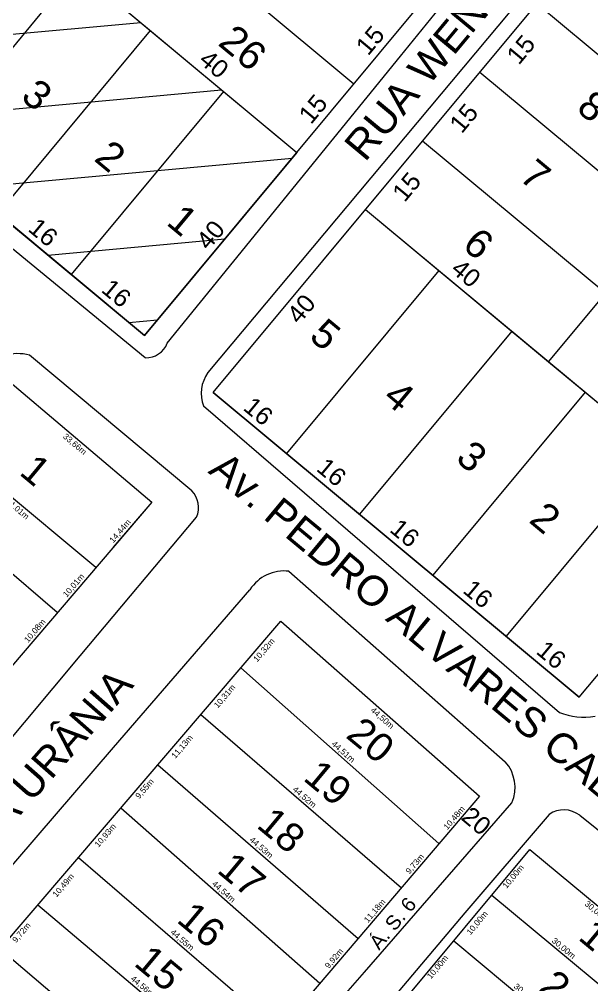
# Model space of a CAD drawing. Header units: metres. Extents: x 3808 to 8215, y 2374 to 6187.
# Drawn here: x 6035.3 to 6131.4, y 5188.6 to 5350.8 of the extents above; entities that cross this region are included whole.
import ezdxf
from ezdxf.enums import TextEntityAlignment as Align

# ---------------------------------------------------------------- set-up
doc = ezdxf.new("R2010")
doc.units = ezdxf.units.M
doc.layers.add('0 - DIVISÃO DOS TERRENOS', color=7, linetype='Continuous', lineweight=5)
doc.layers.add('REGIAO_POLILINHAS', color=7, linetype='Continuous', lineweight=0)
for name, color, linetype in [('0 - MEIO FIO 2', 251, 'Continuous'), ('COTAS', 7, 'Continuous'), ('vista', 7, 'Continuous')]:
    doc.layers.add(name, color=color, linetype=linetype)
doc.styles.add('Arial', font='arial.ttf')
doc.styles.add('pedro', font='arial.ttf', dxfattribs={"height": 3})
doc.dimstyles.new('Copy(2) of ISO-25', dxfattribs={"dimtxt": 1, "dimasz": 2.5, "dimexe": 1.25, "dimexo": 0.625, "dimgap": 0.2, "dimtad": 1, "dimtoh": 1, "dimlfac": 1, "dimzin": 1, "dimtxsty": 'Arial', "dimblk": 'NONE', "dimcen": 0, "dimse1": 1, "dimse2": 1, "dimsd1": 1, "dimsd2": 1, "dimclrt": 256, "dimaunit": 1, "dimadec": 3, "dimazin": 0, "dimtfac": 1, "dimtmove": 0, "dimatfit": 3, "dimldrblk": 'NONE', "dimfxl": 1, "dimtolj": 1, "dimtzin": 0, "dimarcsym": 0})

# ---------------------------------------------------------------- blocks, each defined once
blk = doc.blocks.new('*D9087')
at = {"layer": 'Defpoints', "color": 0, "transparency": 16777216}
for p in [(6038.37, 5201.97), (6039.75, 5200.79), (6032.05, 5194.59)]:
    blk.add_point(p, dxfattribs=at)
at = {"layer": 'REGIAO_POLILINHAS', "lineweight": 5, "transparency": 16777216, "insert": (6035.67, 5197.26), "char_height": 1, "attachment_point": 5, "rotation": 49.4563, "style": 'Arial'}
blk.add_mtext('\\A1;9,72m', dxfattribs=at)
blk = doc.blocks.new('_None')
blk = doc.blocks.new('*D9088')
at = {"layer": 'Defpoints', "color": 0, "transparency": 16777216}
for p in [(6032.05, 5194.59), (6065.94, 5165.64), (6065.94, 5165.64)]:
    blk.add_point(p, dxfattribs=at)
at = {"layer": 'REGIAO_POLILINHAS', "lineweight": 5, "transparency": 16777216, "insert": (6049.51, 5180.72), "char_height": 1, "attachment_point": 5, "rotation": 319.4973, "style": 'Arial'}
blk.add_mtext('\\A1;44,57m', dxfattribs=at)
blk = doc.blocks.new('*D9089')
at = {"layer": 'Defpoints', "color": 0, "transparency": 16777216}
for p in [(6038.37, 5201.97), (6072.42, 5173.24), (6072.42, 5173.24)]:
    blk.add_point(p, dxfattribs=at)
at = {"layer": 'REGIAO_POLILINHAS', "lineweight": 5, "transparency": 16777216, "insert": (6055.91, 5188.22), "char_height": 1, "attachment_point": 5, "rotation": 319.8422, "style": 'Arial'}
blk.add_mtext('\\A1;44,56m', dxfattribs=at)
blk = doc.blocks.new('*D9090')
at = {"layer": 'Defpoints', "color": 0, "transparency": 16777216}
for p in [(6045.19, 5209.95), (6038.37, 5201.97), (6039.89, 5200.67)]:
    blk.add_point(p, dxfattribs=at)
at = {"layer": 'REGIAO_POLILINHAS', "lineweight": 5, "transparency": 16777216, "insert": (6042.71, 5205.2), "char_height": 1, "attachment_point": 5, "rotation": 49.4563, "style": 'Arial'}
blk.add_mtext('\\A1;10,49m', dxfattribs=at)
blk = doc.blocks.new('*D9092')
at = {"layer": 'Defpoints', "color": 0, "transparency": 16777216}
for p in [(6045.19, 5209.95), (6078.93, 5180.86), (6078.93, 5180.86)]:
    blk.add_point(p, dxfattribs=at)
at = {"layer": 'REGIAO_POLILINHAS', "lineweight": 5, "transparency": 16777216, "insert": (6062.58, 5196.01), "char_height": 1, "attachment_point": 5, "rotation": 319.2423, "style": 'Arial'}
blk.add_mtext('\\A1;44,55m', dxfattribs=at)
blk = doc.blocks.new('*D9093')
at = {"layer": 'Defpoints', "color": 0, "transparency": 16777216}
for p in [(6052.3, 5218.25), (6045.19, 5209.95), (6046.64, 5208.71)]:
    blk.add_point(p, dxfattribs=at)
at = {"layer": 'REGIAO_POLILINHAS', "lineweight": 5, "transparency": 16777216, "insert": (6049.76, 5213.59), "char_height": 1, "attachment_point": 5, "rotation": 49.4563, "style": 'Arial'}
blk.add_mtext('\\A1;10,93m', dxfattribs=at)
blk = doc.blocks.new('*D9094')
at = {"layer": 'Defpoints', "color": 0, "transparency": 16777216}
for p in [(6052.3, 5218.25), (6085.71, 5188.8), (6085.71, 5188.8)]:
    blk.add_point(p, dxfattribs=at)
at = {"layer": 'REGIAO_POLILINHAS', "lineweight": 5, "transparency": 16777216, "insert": (6069.53, 5204.13), "char_height": 1, "attachment_point": 5, "rotation": 318.6074, "style": 'Arial'}
blk.add_mtext('\\A1;44,54m', dxfattribs=at)
blk = doc.blocks.new('*D9095')
at = {"layer": 'Defpoints', "color": 0, "transparency": 16777216}
for p in [(6085.71, 5188.8), (6078.93, 5180.86), (6078.93, 5180.86)]:
    blk.add_point(p, dxfattribs=at)
at = {"layer": 'REGIAO_POLILINHAS', "lineweight": 5, "transparency": 16777216, "insert": (6081.86, 5185.52), "char_height": 1, "attachment_point": 5, "rotation": 49.5125, "style": 'Arial'}
blk.add_mtext('\\A1;10,44m', dxfattribs=at)
blk = doc.blocks.new('*D9096')
at = {"layer": 'Defpoints', "color": 0, "transparency": 16777216}
for p in [(6058.5, 5225.51), (6052.3, 5218.25), (6053.68, 5217.07)]:
    blk.add_point(p, dxfattribs=at)
at = {"layer": 'REGIAO_POLILINHAS', "lineweight": 5, "transparency": 16777216, "insert": (6056.35, 5221.44), "char_height": 1, "attachment_point": 5, "rotation": 49.4563, "style": 'Arial'}
blk.add_mtext('\\A1;9,55m', dxfattribs=at)
blk = doc.blocks.new('*D9097')
at = {"layer": 'Defpoints', "color": 0, "transparency": 16777216}
for p in [(6092.15, 5196.34), (6085.71, 5188.8), (6085.71, 5188.8)]:
    blk.add_point(p, dxfattribs=at)
at = {"layer": 'REGIAO_POLILINHAS', "lineweight": 5, "transparency": 16777216, "insert": (6088.17, 5192.92), "char_height": 1, "attachment_point": 5, "rotation": 49.5125, "style": 'Arial'}
blk.add_mtext('\\A1;9,92m', dxfattribs=at)
blk = doc.blocks.new('*D9098')
at = {"layer": 'Defpoints', "color": 0, "transparency": 16777216}
for p in [(6058.5, 5225.51), (6092.15, 5196.34), (6092.15, 5196.34)]:
    blk.add_point(p, dxfattribs=at)
at = {"layer": 'REGIAO_POLILINHAS', "lineweight": 5, "transparency": 16777216, "insert": (6075.85, 5211.53), "char_height": 1, "attachment_point": 5, "rotation": 319.0797, "style": 'Arial'}
blk.add_mtext('\\A1;44,53m', dxfattribs=at)
blk = doc.blocks.new('*D9099')
at = {"layer": 'Defpoints', "color": 0, "transparency": 16777216}
for p in [(6065.74, 5233.97), (6099.41, 5204.85), (6099.41, 5204.85)]:
    blk.add_point(p, dxfattribs=at)
at = {"layer": 'REGIAO_POLILINHAS', "lineweight": 5, "transparency": 16777216, "insert": (6083.1, 5220.01), "char_height": 1, "attachment_point": 5, "rotation": 319.1508, "style": 'Arial'}
blk.add_mtext('\\A1;44,52m', dxfattribs=at)
blk = doc.blocks.new('*D9100')
at = {"layer": 'Defpoints', "color": 0, "transparency": 16777216}
for p in [(6072.44, 5241.8), (6105.73, 5212.25), (6105.73, 5212.25)]:
    blk.add_point(p, dxfattribs=at)
at = {"layer": 'REGIAO_POLILINHAS', "lineweight": 5, "transparency": 16777216, "insert": (6089.62, 5227.63), "char_height": 1, "attachment_point": 5, "rotation": 318.4078, "style": 'Arial'}
blk.add_mtext('\\A1;44,51m', dxfattribs=at)
blk = doc.blocks.new('*D9101')
at = {"layer": 'Defpoints', "color": 0, "transparency": 16777216}
for p in [(6079.15, 5249.65), (6112.54, 5220.23), (6111.34, 5218.87)]:
    blk.add_point(p, dxfattribs=at)
at = {"layer": 'REGIAO_POLILINHAS', "lineweight": 5, "transparency": 16777216, "insert": (6096.18, 5233.3), "char_height": 1, "attachment_point": 5, "rotation": 318.6135, "style": 'Arial'}
blk.add_mtext('\\A1;44,50m', dxfattribs=at)
blk = doc.blocks.new('*D9102')
at = {"layer": 'Defpoints', "color": 0, "transparency": 16777216}
for p in [(6099.41, 5204.85), (6099.41, 5204.85), (6092.15, 5196.34)]:
    blk.add_point(p, dxfattribs=at)
at = {"layer": 'REGIAO_POLILINHAS', "lineweight": 5, "transparency": 16777216, "insert": (6095, 5200.92), "char_height": 1, "attachment_point": 5, "rotation": 49.5125, "style": 'Arial'}
blk.add_mtext('\\A1;11,18m', dxfattribs=at)
blk = doc.blocks.new('*D9103')
at = {"layer": 'Defpoints', "color": 0, "transparency": 16777216}
for p in [(6105.73, 5212.25), (6105.73, 5212.25), (6099.41, 5204.85)]:
    blk.add_point(p, dxfattribs=at)
at = {"layer": 'REGIAO_POLILINHAS', "lineweight": 5, "transparency": 16777216, "insert": (6101.74, 5208.81), "char_height": 1, "attachment_point": 5, "rotation": 49.5125, "style": 'Arial'}
blk.add_mtext('\\A1;9,73m', dxfattribs=at)
blk = doc.blocks.new('*D9104')
at = {"layer": 'Defpoints', "color": 0, "transparency": 16777216}
for p in [(6112.54, 5220.23), (6112.54, 5220.23), (6105.73, 5212.25)]:
    blk.add_point(p, dxfattribs=at)
at = {"layer": 'REGIAO_POLILINHAS', "lineweight": 5, "transparency": 16777216, "insert": (6108.34, 5216.54), "char_height": 1, "attachment_point": 5, "rotation": 49.5125, "style": 'Arial'}
blk.add_mtext('\\A1;10,48m', dxfattribs=at)
blk = doc.blocks.new('*D9105')
at = {"layer": 'Defpoints', "color": 0, "transparency": 16777216}
for p in [(6079.15, 5249.65), (6072.44, 5241.8), (6073.89, 5240.56)]:
    blk.add_point(p, dxfattribs=at)
at = {"layer": 'REGIAO_POLILINHAS', "lineweight": 5, "transparency": 16777216, "insert": (6076.4, 5244.73), "char_height": 1, "attachment_point": 5, "rotation": 49.4563, "style": 'Arial'}
blk.add_mtext('\\A1;10,32m', dxfattribs=at)
blk = doc.blocks.new('*D9106')
at = {"layer": 'Defpoints', "color": 0, "transparency": 16777216}
for p in [(6072.44, 5241.8), (6065.74, 5233.97), (6067.21, 5232.71)]:
    blk.add_point(p, dxfattribs=at)
at = {"layer": 'REGIAO_POLILINHAS', "lineweight": 5, "transparency": 16777216, "insert": (6069.79, 5236.97), "char_height": 1, "attachment_point": 5, "rotation": 49.4563, "style": 'Arial'}
blk.add_mtext('\\A1;10,31m', dxfattribs=at)
blk = doc.blocks.new('*D9107')
at = {"layer": 'Defpoints', "color": 0, "transparency": 16777216}
for p in [(6065.74, 5233.97), (6058.5, 5225.51), (6060.03, 5224.2)]:
    blk.add_point(p, dxfattribs=at)
at = {"layer": 'REGIAO_POLILINHAS', "lineweight": 5, "transparency": 16777216, "insert": (6062.65, 5228.5), "char_height": 1, "attachment_point": 5, "rotation": 49.4563, "style": 'Arial'}
blk.add_mtext('\\A1;11,13m', dxfattribs=at)
blk = doc.blocks.new('*D9115')
at = {"layer": 'Defpoints', "color": 0, "transparency": 16777216}
for p in [(6041.61, 5251.07), (6041.61, 5251.07), (6035.06, 5243.41)]:
    blk.add_point(p, dxfattribs=at)
at = {"layer": 'REGIAO_POLILINHAS', "lineweight": 5, "transparency": 16777216, "insert": (6037.92, 5247.98), "char_height": 1, "attachment_point": 5, "rotation": 49.4487, "style": 'Arial'}
blk.add_mtext('\\A1;10,08m', dxfattribs=at)
blk = doc.blocks.new('*D9116')
at = {"layer": 'Defpoints', "color": 0, "transparency": 16777216}
for p in [(6048.12, 5258.68), (6048.12, 5258.68), (6041.61, 5251.07)]:
    blk.add_point(p, dxfattribs=at)
at = {"layer": 'REGIAO_POLILINHAS', "lineweight": 5, "transparency": 16777216, "insert": (6044.43, 5255.59), "char_height": 1, "attachment_point": 5, "rotation": 49.4487, "style": 'Arial'}
blk.add_mtext('\\A1;10,01m', dxfattribs=at)
blk = doc.blocks.new('*D9117')
at = {"layer": 'Defpoints', "color": 0, "transparency": 16777216}
for p in [(6057.51, 5269.64), (6057.51, 5269.64), (6048.12, 5258.68)]:
    blk.add_point(p, dxfattribs=at)
at = {"layer": 'REGIAO_POLILINHAS', "lineweight": 5, "transparency": 16777216, "insert": (6052.24, 5264.72), "char_height": 1, "attachment_point": 5, "rotation": 49.4487, "style": 'Arial'}
blk.add_mtext('\\A1;14,44m', dxfattribs=at)
blk = doc.blocks.new('*D9118')
at = {"layer": 'Defpoints', "color": 0, "transparency": 16777216}
for p in [(6031.8, 5291.37), (6056.35, 5268.27), (6057.51, 5269.64)]:
    blk.add_point(p, dxfattribs=at)
at = {"layer": 'REGIAO_POLILINHAS', "lineweight": 5, "transparency": 16777216, "insert": (6044.53, 5279.32), "char_height": 1, "attachment_point": 5, "rotation": 319.7888, "style": 'Arial'}
blk.add_mtext('\\A1;33,66m', dxfattribs=at)
blk = doc.blocks.new('*D9120')
at = {"layer": 'Defpoints', "color": 0, "transparency": 16777216}
for p in [(6021.94, 5280.39), (6048.12, 5258.68), (6047.01, 5257.34)]:
    blk.add_point(p, dxfattribs=at)
at = {"layer": 'REGIAO_POLILINHAS', "lineweight": 5, "transparency": 16777216, "insert": (6034.87, 5268.45), "char_height": 1, "attachment_point": 5, "rotation": 320.3219, "style": 'Arial'}
blk.add_mtext('\\A1;34,01m', dxfattribs=at)
blk = doc.blocks.new('*D9123')
at = {"layer": 'Defpoints', "color": 0, "transparency": 16777216}
for p in [(6015.69, 5273.43), (6041.61, 5251.07), (6040.53, 5249.82)]:
    blk.add_point(p, dxfattribs=at)
at = {"layer": 'REGIAO_POLILINHAS', "lineweight": 5, "transparency": 16777216, "insert": (6028.01, 5261.68), "char_height": 1, "attachment_point": 5, "rotation": 319.2174, "style": 'Arial'}
blk.add_mtext('\\A1;34,23m', dxfattribs=at)
blk = doc.blocks.new('*D9162')
at = {"layer": 'Defpoints', "color": 0, "transparency": 16777216}
for p in [(6108.2, 5195.91), (6131.26, 5176.72), (6131.26, 5176.72)]:
    blk.add_point(p, dxfattribs=at)
at = {"layer": 'REGIAO_POLILINHAS', "lineweight": 5, "transparency": 16777216, "insert": (6120.24, 5186.93), "char_height": 1, "attachment_point": 5, "rotation": 320.2374, "style": 'Arial'}
blk.add_mtext('\\A1;30,00m', dxfattribs=at)
blk = doc.blocks.new('*D9163')
at = {"layer": 'Defpoints', "color": 0, "transparency": 16777216}
for p in [(6114.59, 5203.59), (6137.65, 5184.4), (6137.65, 5184.4)]:
    blk.add_point(p, dxfattribs=at)
at = {"layer": 'REGIAO_POLILINHAS', "lineweight": 5, "transparency": 16777216, "insert": (6126.63, 5194.61), "char_height": 1, "attachment_point": 5, "rotation": 320.2374, "style": 'Arial'}
blk.add_mtext('\\A1;30,00m', dxfattribs=at)
blk = doc.blocks.new('*D9164')
at = {"layer": 'Defpoints', "color": 0, "transparency": 16777216}
for p in [(6120.99, 5211.28), (6144.05, 5192.09), (6142.95, 5190.77)]:
    blk.add_point(p, dxfattribs=at)
at = {"layer": 'REGIAO_POLILINHAS', "lineweight": 5, "transparency": 16777216, "insert": (6132.14, 5200.81), "char_height": 1, "attachment_point": 5, "rotation": 320.2374, "style": 'Arial'}
blk.add_mtext('\\A1;30,00m', dxfattribs=at)
blk = doc.blocks.new('*D9167')
at = {"layer": 'Defpoints', "color": 0, "transparency": 16777216}
for p in [(6120.99, 5211.28), (6114.59, 5203.59), (6115.86, 5202.54)]:
    blk.add_point(p, dxfattribs=at)
at = {"layer": 'REGIAO_POLILINHAS', "lineweight": 5, "transparency": 16777216, "insert": (6118.26, 5206.68), "char_height": 1, "attachment_point": 5, "rotation": 50.2374, "style": 'Arial'}
blk.add_mtext('\\A1;10,00m', dxfattribs=at)
blk = doc.blocks.new('*D9168')
at = {"layer": 'Defpoints', "color": 0, "transparency": 16777216}
for p in [(6114.59, 5203.59), (6108.2, 5195.91), (6109.71, 5194.65)]:
    blk.add_point(p, dxfattribs=at)
at = {"layer": 'REGIAO_POLILINHAS', "lineweight": 5, "transparency": 16777216, "insert": (6112.19, 5198.89), "char_height": 1, "attachment_point": 5, "rotation": 50.2374, "style": 'Arial'}
blk.add_mtext('\\A1;10,00m', dxfattribs=at)
blk = doc.blocks.new('*D9169')
at = {"layer": 'Defpoints', "color": 0, "transparency": 16777216}
for p in [(6108.2, 5195.91), (6101.8, 5188.22), (6103.03, 5187.2)]:
    blk.add_point(p, dxfattribs=at)
at = {"layer": 'REGIAO_POLILINHAS', "lineweight": 5, "transparency": 16777216, "insert": (6105.55, 5191.48), "char_height": 1, "attachment_point": 5, "rotation": 50.2374, "style": 'Arial'}
blk.add_mtext('\\A1;10,00m', dxfattribs=at)

msp = doc.modelspace()

# ---------------------------------------------------------------- linework, layer by layer
at = {"layer": '0 - DIVISÃO DOS TERRENOS', "lineweight": 5}
for p, q in [((6031.804, 5291.372), (6057.506, 5269.644)), ((6048.121, 5258.675), (6021.944, 5280.391)), ((6041.614, 5251.07), (6015.694, 5273.43)), ((6057.506, 5269.644), (5989.748, 5190.453)), ((6057.506, 5269.644), (6051.005, 5262.046)), ((6019.218, 5179.585), (6079.149, 5249.646)), ((6079.149, 5249.646), (6112.536, 5220.225)), ((6072.438, 5241.801), (6105.729, 5212.252)), ((6065.736, 5233.966), (6099.409, 5204.85)), ((6058.502, 5225.51), (6092.148, 5196.344)), ((6112.536, 5220.225), (6052.397, 5149.781)), ((6052.295, 5218.253), (6085.71, 5188.802)), ((6045.189, 5209.946), (6078.932, 5180.863)), ((6038.367, 5201.971), (6072.421, 5173.236)), ((6032.05, 5194.586), (6065.937, 5165.641))]:
    msp.add_line(p, q, dxfattribs=at)
at = {"layer": '0 - MEIO FIO 2', "lineweight": 5}
for p, q in [((6099.242, 5344.568), (6132.257, 5385.216)), ((6140.63, 5379.561), (6066.922, 5291.388)), ((6060.086, 5296.359), (6099.242, 5344.568)), ((6056.412, 5293.89), (6031.091, 5314.65)), ((6064.204, 5271.532), (6036.983, 5294.323)), ((6066.164, 5285.801), (6125.944, 5234.308)), ((6045.495, 5243.805), (6065.03, 5267.12)), ((6080.538, 5258.019), (6116.867, 5226.011)), ((6051.092, 5228.381), (6073.987, 5254.922)), ((5995.462, 5184.093), (6045.495, 5243.805)), ((6007.098, 5177.381), (6051.092, 5228.381)), ((6093.238, 5190.654), (6117.99, 5219.133)), ((6124.227, 5217.178), (6110.079, 5200.633)), ((6129.372, 5217.018), (6155.976, 5195.549)), ((6110.079, 5200.633), (6055.018, 5135.472)), ((6048.688, 5140.004), (6093.238, 5190.654))]:
    msp.add_line(p, q, dxfattribs=at)
for centre, radius, start, end in [((6056.555, 5297.644), 3.758, 267.82682, 340.00351), ((6034.973, 5286.872), 7.717, 74.90612, 138.11926), ((6071.78, 5287.883), 5.99, 144.1956, 200.34757), ((6061.341, 5268.712), 4.019, 336.65081, 44.55726), ((6079.732, 5251.247), 6.82, 83.21093, 147.4), ((6130.12, 5244.917), 11.401, 248.51609, 279.17318), ((6111.92, 5221.673), 6.58, 337.29755, 41.24494), ((6126.689, 5213.543), 4.39, 52.32186, 124.10142)]:
    msp.add_arc(centre, radius, start, end, dxfattribs=at)
at = {"layer": 'COTAS', "color": 1, "lineweight": 5}
for p, q in [((6051.1, 5353.988), (6081.848, 5328.404)), ((6056.264, 5297.656), (5994.768, 5348.824)), ((6081.848, 5328.404), (6056.264, 5297.656))]:
    msp.add_line(p, q, dxfattribs=at)
at = {"layer": 'COTAS', "color": 1, "linetype": 'Continuous', "lineweight": 5}
for p, q in [((5999.301, 5345.053), (6055.633, 5350.216)), ((6012.89, 5333.746), (6069.222, 5338.909)), ((6026.479, 5322.439), (6081.047, 5327.441)), ((6040.067, 5311.132), (6069.74, 5313.852)), ((6053.656, 5299.825), (6058.434, 5300.263))]:
    msp.add_line(p, q, dxfattribs=at)
at = {"layer": 'vista', "lineweight": 5}
for p, q in [((6056.264, 5297.656), (6168.195, 5432.178)), ((6056.264, 5297.656), (6168.195, 5432.178)), ((6067.794, 5288.062), (6170.132, 5411.054)), ((6067.794, 5288.062), (6170.132, 5411.054)), ((6124.127, 5293.225), (6200.88, 5385.469)), ((6020.352, 5379.572), (6081.848, 5328.404)), ((6060.694, 5365.519), (6091.442, 5339.934)), ((6044.951, 5359.105), (6019.366, 5328.357)), ((6129.29, 5236.893), (6231.628, 5359.885)), ((6129.29, 5236.893), (6231.628, 5359.885)), ((6051.1, 5353.988), (6081.848, 5328.404)), ((6122.161, 5353.401), (6152.909, 5327.817)), ((6056.264, 5297.656), (5994.768, 5348.824)), ((5994.768, 5348.824), (6056.264, 5297.656)), ((6057.25, 5348.871), (6031.665, 5318.123)), ((6112.567, 5341.871), (6143.315, 5316.286)), ((6069.549, 5338.637), (6043.965, 5307.889)), ((6102.973, 5330.34), (6133.721, 5304.756)), ((6093.379, 5318.81), (6154.875, 5267.641)), ((6093.379, 5318.81), (6124.127, 5293.225)), ((6105.678, 5308.576), (6080.094, 5277.828)), ((6117.977, 5298.342), (6092.393, 5267.594)), ((6124.127, 5293.225), (6154.875, 5267.641)), ((6129.29, 5236.893), (6067.794, 5288.062)), ((6067.794, 5288.062), (6129.29, 5236.893)), ((6130.276, 5288.108), (6104.692, 5257.36)), ((6142.576, 5277.875), (6116.991, 5247.127)), ((6057.026, 5134.409), (6120.987, 5211.279)), ((6120.987, 5211.279), (6144.048, 5192.091)), ((6114.591, 5203.592), (6137.652, 5184.404)), ((6108.195, 5195.905), (6131.256, 5176.717))]:
    msp.add_line(p, q, dxfattribs=at)

# ---------------------------------------------------------------- texts
at = {"layer": 'vista', "lineweight": 5, "style": 'pedro'}
for s, rotation, p in [('RUA WENCESLAU BRAZ', 50.23736, (6089.461, 5329.837)), ('Av. PEDRO ALVARES CABRAL', 320.23736, (6069.996, 5278.494)), ('TRAVESSA URÂNIA', 48.63556, (6007.642, 5192.977))]:
    msp.add_text(s, height=4.992, rotation=rotation, dxfattribs=at).set_placement(p, align=Align.TOP_LEFT)
for s, p in [('26', (6068.428, 5346.553)), ('3', (6035.298, 5337.444)), ('8', (6128.605, 5335.509)), ('2', (6047.621, 5327.135)), ('7', (6118.978, 5323.966)), ('1', (6059.753, 5316.396)), ('6', (6109.43, 5312.437)), ('5', (6083.718, 5297.166)), ('4', (6096.087, 5286.821)), ('3', (6108.324, 5276.681)), ('1', (6035.054, 5274.404)), ('2', (6120.648, 5266.372)), ('20', (6089.899, 5230.214)), ('19', (6082.728, 5223.049)), ('18', (6074.905, 5215.103)), ('17', (6068.255, 5207.547)), ('16', (6061.475, 5199.21)), ('1', (6128.912, 5196.28)), ('15', (6054.304, 5191.915)), ('2', (6122.307, 5187.754))]:
    msp.add_text(s, height=4.8, rotation=320.23736, dxfattribs=at).set_placement(p)
at = {"layer": 'vista', "color": 1, "lineweight": 5, "style": 'pedro'}
for s, height, rotation, p in [('15', 3, 50.23736, (6093.823, 5344.49)), ('15', 3, 50.23736, (6119.138, 5342.94)), ('40', 3, 320.23736, (6065.225, 5343.575)), ('15', 3, 50.23736, (6084.229, 5332.96)), ('15', 3, 50.23736, (6109.544, 5331.409)), ('15', 3, 50.23736, (6099.95, 5319.879)), ('16', 3, 320.23736, (6036.538, 5315.322)), ('40', 3, 50.23736, (6067.009, 5311.797)), ('40', 3, 320.23736, (6107.542, 5308.443)), ('16', 3, 320.23736, (6048.837, 5305.088)), ('40', 3, 50.23736, (6082.246, 5299.378)), ('16', 3, 320.23736, (6072.667, 5285.26)), ('16', 3, 320.23736, (6084.966, 5275.026)), ('16', 3, 320.23736, (6097.265, 5264.793)), ('16', 3, 320.23736, (6109.564, 5254.559)), ('16', 3, 320.23736, (6121.864, 5244.325)), ('20', 3, 320.23736, (6109.271, 5216.417)), ('Á. S. 6', 2.4, 50.23736, (6095.662, 5194.25))]:
    msp.add_text(s, height=height, rotation=rotation, dxfattribs=at).set_placement(p)

# ---------------------------------------------------------------- dimensions: what is measured, and where the dimension line sits
at = {"layer": 'REGIAO_POLILINHAS', "lineweight": 5}
for base, p1, p2, angle, picture, middle in [((6056.349, 5268.274), (6031.804, 5291.372), (6057.506, 5269.644), 319.78883, '*D9118', (6044.011, 5278.705)), ((6047.01, 5257.335), (6021.944, 5280.391), (6048.121, 5258.675), 320.32186, '*D9120', (6034.357, 5267.832)), ((6040.534, 5249.818), (6015.694, 5273.43), (6041.614, 5251.07), 319.21738, '*D9123', (6027.488, 5261.071)), ((6057.506, 5269.644), (6048.121, 5258.675), (6057.506, 5269.644), 49.44865, '*D9117', (6052.846, 5264.197)), ((6048.121, 5258.675), (6041.614, 5251.07), (6048.121, 5258.675), 49.44865, '*D9116', (6045.034, 5255.067)), ((6041.614, 5251.07), (6035.06, 5243.41), (6041.614, 5251.07), 49.44865, '*D9115', (6038.527, 5247.462)), ((6073.889, 5240.56), (6079.149, 5249.646), (6072.438, 5241.801), 229.45634, '*D9105', (6077.007, 5244.206)), ((6111.344, 5218.873), (6079.149, 5249.646), (6112.536, 5220.225), 318.61348, '*D9101', (6095.653, 5232.699)), ((6067.205, 5232.709), (6072.438, 5241.801), (6065.736, 5233.966), 229.45634, '*D9106', (6070.402, 5236.447)), ((6105.729, 5212.252), (6072.438, 5241.801), (6105.729, 5212.252), 318.40782, '*D9100', (6089.083, 5227.026)), ((6060.033, 5224.201), (6065.736, 5233.966), (6058.502, 5225.51), 229.45634, '*D9107', (6063.262, 5227.975)), ((6099.409, 5204.85), (6065.736, 5233.966), (6099.409, 5204.85), 319.15077, '*D9099', (6082.573, 5219.408)), ((6053.676, 5217.073), (6058.502, 5225.51), (6052.295, 5218.253), 229.45634, '*D9096', (6056.964, 5220.917)), ((6092.148, 5196.344), (6058.502, 5225.51), (6092.148, 5196.344), 319.07969, '*D9098', (6075.325, 5210.927)), ((6112.536, 5220.225), (6105.729, 5212.252), (6112.536, 5220.225), 49.51252, '*D9104', (6108.95, 5216.025)), ((6046.637, 5208.707), (6052.295, 5218.253), (6045.189, 5209.946), 229.45634, '*D9093', (6050.365, 5213.065)), ((6085.71, 5188.802), (6052.295, 5218.253), (6085.71, 5188.802), 318.60736, '*D9094', (6069.003, 5203.528)), ((6105.729, 5212.252), (6099.409, 5204.85), (6105.729, 5212.252), 49.51252, '*D9103', (6102.347, 5208.29)), ((6039.889, 5200.669), (6045.189, 5209.946), (6038.367, 5201.971), 229.45634, '*D9090', (6043.322, 5204.682)), ((6078.932, 5180.863), (6045.189, 5209.946), (6078.932, 5180.863), 319.24228, '*D9092', (6062.06, 5195.404)), ((6115.855, 5202.54), (6120.987, 5211.279), (6114.591, 5203.592), 230.23736, '*D9167', (6118.874, 5206.168)), ((6142.952, 5190.774), (6120.987, 5211.279), (6144.048, 5192.091), 320.23736, '*D9164', (6131.626, 5200.198)), ((6099.409, 5204.85), (6092.148, 5196.344), (6099.409, 5204.85), 49.51252, '*D9102', (6095.611, 5200.401)), ((6109.705, 5194.649), (6114.591, 5203.592), (6108.195, 5195.905), 230.23736, '*D9168', (6112.806, 5198.376)), ((6137.652, 5184.404), (6114.591, 5203.592), (6137.652, 5184.404), 320.23736, '*D9163', (6126.122, 5193.998)), ((6039.745, 5200.792), (6032.05, 5194.586), (6038.367, 5201.971), 49.45634, '*D9087', (6036.278, 5196.739)), ((6072.421, 5173.236), (6038.367, 5201.971), (6072.421, 5173.236), 319.84219, '*D9089', (6055.394, 5187.604)), ((6085.71, 5188.802), (6092.148, 5196.344), (6085.71, 5188.802), 229.51252, '*D9097', (6088.779, 5192.398)), ((6103.028, 5187.196), (6108.195, 5195.905), (6101.799, 5188.218), 230.23736, '*D9169', (6106.165, 5190.967)), ((6131.256, 5176.717), (6108.195, 5195.905), (6131.256, 5176.717), 320.23736, '*D9162', (6119.726, 5186.311)), ((6065.937, 5165.641), (6032.05, 5194.586), (6065.937, 5165.641), 319.49725, '*D9088', (6048.994, 5180.114)), ((6078.932, 5180.863), (6085.71, 5188.802), (6078.932, 5180.863), 229.51252, '*D9095', (6082.467, 5185.003))]:
    dim = msp.add_linear_dim(base=base, p1=p1, p2=p2, angle=angle, dimstyle='Copy(2) of ISO-25', override={"dimpost": 'm'}, dxfattribs=at)
    dim.commit()
    dim.dimension.update_dxf_attribs({"geometry": picture, "text_midpoint": middle, "dimtype": 161})

doc.saveas('drawing.dxf')
